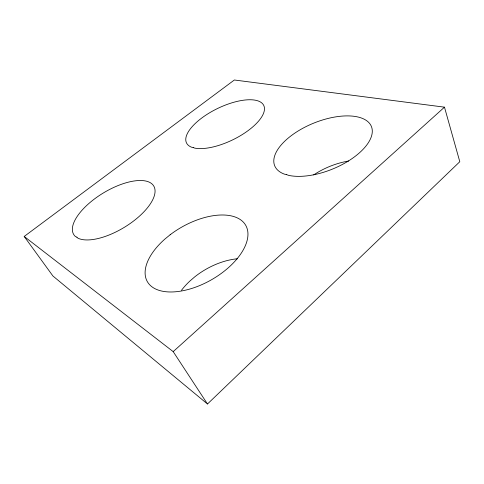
<?xml version="1.0" encoding="UTF-8"?>
<svg xmlns="http://www.w3.org/2000/svg" width="484" height="484" viewBox="0 0 484 484"><rect width="100%" height="100%" fill="white"/><g stroke="black" fill="none" stroke-linecap="round" stroke-linejoin="round"><path stroke-width="0.73" d="M207.473 404.001L459.8 161.716L444.481 107.164L234.353 79.999L24.2 236.452L52.919 275.995L207.473 404.001L173.193 351.626L24.2 236.452M173.193 351.626L444.481 107.164M181.482 290.297A54.196 32.404 -30.3 0 1 189.819 281.113L194.713 276.89A54.196 32.404 -30.3 0 1 237.668 258.734M313.68 174.924A50.094 26.808 -21.2 0 1 348.643 161.015M170.156 234.758L164.959 239.011A56.682 30.238 -29.8 0 0 175.244 291.798A56.682 30.238 -29.8 0 0 247.875 232.356A56.682 30.238 -29.8 0 0 170.156 234.758M193.225 147.541L191.567 147.209A42.931 17.412 -25.9 0 1 222.331 106.323A42.931 17.412 -25.9 0 1 261.245 117.606A42.931 17.412 -25.9 0 1 194.61 148.092L193.225 147.541M286.619 174.645L284.302 174.107A52.187 24.817 -22.1 0 1 313.856 123.075A52.187 24.817 -22.1 0 1 370.206 139.422A52.187 24.817 -22.1 0 1 288.724 175.389L286.619 174.645M76.883 237.172L75.437 236.549A46.791 20.134 -31.2 0 1 117.334 185.868A46.791 20.134 -31.2 0 1 148.588 206.353A46.791 20.134 -31.2 0 1 77.882 238.152L76.883 237.172"/></g></svg>
